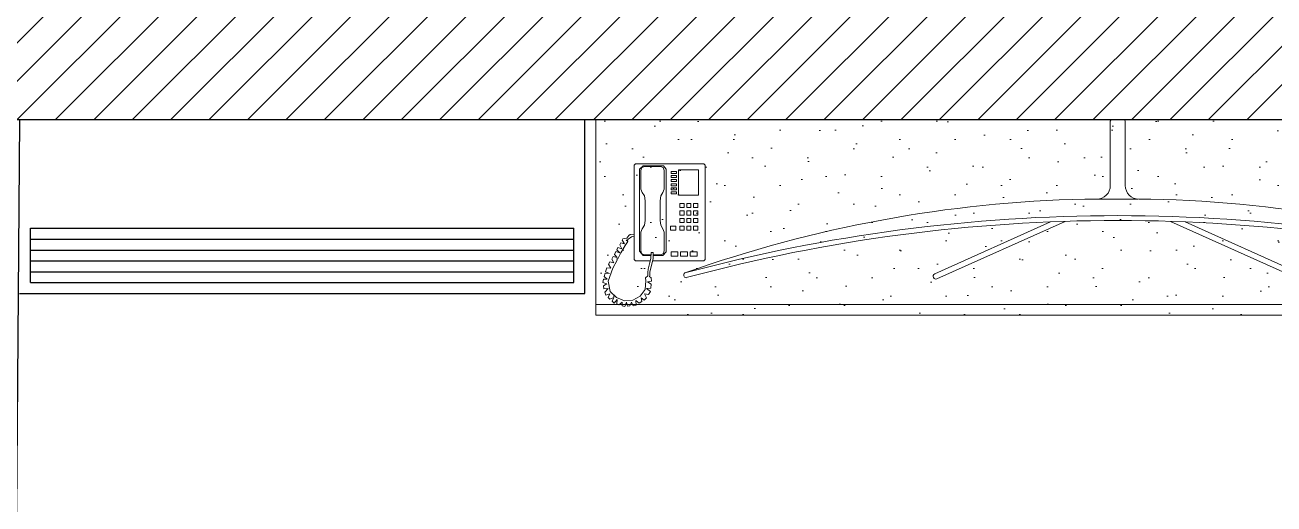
# Model space of a CAD drawing. Header units: centimetres. Extents: x 99002 to 104403, y -55119 to -48358.
# Drawn here: x 101168 to 101455.2, y -53225.8 to -53115.5 of the extents above; entities that cross this region are included whole.
import ezdxf

# ---------------------------------------------------------------- set-up
doc = ezdxf.new("R2010")
doc.units = ezdxf.units.CM
doc.header["$LTSCALE"] = 50
doc.header["$MEASUREMENT"] = 0
doc.layers.get('0').update_dxf_attribs({"color": 8})
doc.layers.add('FMULT', color=150, linetype='Continuous', plot=False)
doc.layers.add('klima', color=195, linetype='Continuous')
for name, color, linetype, lineweight in [('MACONNERIE COUPE', 7, 'Continuous', 30), ('MACONNERIE HACHURE', 253, 'Continuous', 13), ('MOBILE_Pen_No__18', 9, 'Continuous', 15), ('mobilimi', 8, 'Continuous', 9)]:
    doc.layers.add(name, color=color, linetype=linetype, lineweight=lineweight)
doc.layers.add('MOBILE_Pen_No__12', color=7, linetype='Continuous', lineweight=18, true_color=0xa7a7a7)

# ---------------------------------------------------------------- blocks, each defined once
blk = doc.blocks.new('Samsung Curved UHD TV_top_cad-block.com')
at = {"color": 0}
for points in [[(-9.4, 104), (-9.4, 18.2, -0.414214), (-27.4, 0.2), (-43.3, 0.2, 0.08003), (-575.5, -98.3)], [(10.6, 104), (10.6, 18.2, 0.414214), (28.6, 0.2), (44.4, 0.2, -0.08003), (576.7, -98.3)], [(-69.5, -29.6), (-240.1, -106.2, -0.969023), (-243.1, -99.6), (-88.9, -30.3)], [(70.7, -29.6), (241.3, -106.2, 0.969023), (244.3, -99.6), (90.1, -30.3)]]:
    blk.add_lwpolyline(points, format="xyb", dxfattribs=at)
for points in [[(0.6, 105.8), (-7.6, 105.8)], [(0.6, 105.8), (8.8, 105.8)]]:
    blk.add_lwpolyline(points, dxfattribs=at)
for centre, radius, start, end in [((-7.6, 104), 1.8, 90, 180), ((8.8, 104), 1.8, 0, 90), ((-1.5, 2066.6), 2066.6, 269.2806, 270.801), ((0.6, -2232.7), 2210.8, 74.8955, 105.1045), ((0.6, -2232.7), 2204.3, 74.8955, 105.1045), ((-573.7, -101.2), 3.43, 122.2401, 267.969), ((574.9, -101.2), 3.43, 272.031, 57.7599)]:
    blk.add_arc(centre, radius, start, end, dxfattribs=at)

msp = doc.modelspace()

# ---------------------------------------------------------------- hatches: boundary and pattern name
at = {"layer": 'MACONNERIE HACHURE'}
h = msp.add_hatch(dxfattribs=at)
h.set_pattern_fill('ANSI31', color=256, scale=50, style=0)
h.set_pattern_definition([(45, (820.335, 14145.356), (-4.41941738, 4.41941738), [])])
h.paths.add_polyline_path([(101879.34, -52767.36), (101899.34, -52767.36), (101899.34, -52797.36), (101879.34, -52797.36)])
h.paths.add_polyline_path([(102379.34, -52767.36), (102359.34, -52767.36), (102359.34, -52797.36), (102379.34, -52797.36)])
h.paths.add_polyline_path([(101799.34, -53762.36), (101824.34, -53762.36), (101824.34, -53856.36), (101799.34, -53856.36)])
h.paths.add_polyline_path([(101799.34, -53737.36), (101824.34, -53737.36), (101824.34, -53581.36), (101876.34, -53581.36), (101876.34, -53559.36), (101864.34, -53559.36), (101864.34, -53569.36), (101739.34, -53569.36), (101739.34, -53581.36), (101799.34, -53581.36)])
h.paths.add_polyline_path([(102459.34, -53762.36), (102434.34, -53762.36), (102434.34, -53856.36), (102459.34, -53856.36)])
h.paths.add_polyline_path([(101694.34, -53762.36), (101524.34, -53762.36), (101524.34, -53737.36), (101694.34, -53737.36)])
h.paths.add_polyline_path([(101399.34, -54162.36), (101499.34, -54162.36), (101499.34, -54187.36), (101399.34, -54187.36)])
h.paths.add_polyline_path([(101739.34, -54162.36), (101679.34, -54162.36), (101679.34, -54187.36), (101764.34, -54187.36), (101764.34, -54122.36), (101799.34, -54122.36), (101799.34, -54097.36), (101739.34, -54097.36)])
h.paths.add_polyline_path([(101059.34, -54032.36), (101059.34, -54097.36), (101164.34, -54097.36), (101164.34, -54162.36), (101219.34, -54162.36), (101219.34, -54187.36), (101139.34, -54187.36), (101139.34, -54122.36), (101029.34, -54122.36), (101029.34, -54057.36), (101011.49, -54057.36), (101011.49, -54032.36)])
h.paths.add_polyline_path([(101029.34, -53762.36), (101054.34, -53762.36), (101054.34, -53795.36), (101029.34, -53795.36)])
h.paths.add_polyline_path([(102859.34, -54162.36), (102759.34, -54162.36), (102759.34, -54187.36), (102859.34, -54187.36)])
h.paths.add_polyline_path([(102519.34, -54162.36), (102579.34, -54162.36), (102579.34, -54187.36), (102494.34, -54187.36), (102494.34, -54122.36), (102459.34, -54122.36), (102459.34, -54097.36), (102519.34, -54097.36)])
h.paths.add_polyline_path([(103199.34, -54032.36), (103199.34, -54097.36), (103094.34, -54097.36), (103094.34, -54162.36), (103039.34, -54162.36), (103039.34, -54187.36), (103119.34, -54187.36), (103119.34, -54122.36), (103229.34, -54122.36), (103229.34, -54057.36), (103247.19, -54057.36), (103247.19, -54032.36)])
h.paths.add_polyline_path([(103229.34, -53762.36), (103204.34, -53762.36), (103204.34, -53795.36), (103229.34, -53795.36)])
h.paths.add_polyline_path([(102902.34, -53762.36), (102919.34, -53762.51), (102919.34, -53737.51), (102902.34, -53737.36)])
h.paths.add_polyline_path([(101356.34, -53762.36), (101339.34, -53762.51), (101339.34, -53737.51), (101356.34, -53737.36)])
h.paths.add_polyline_path([(101054.34, -53677.36), (101029.34, -53677.36), (101029.34, -53737.36), (101054.34, -53737.36)])
h.paths.add_polyline_path([(101524.34, -52789.36), (101514.34, -52789.36), (101514.34, -52777.36), (101554.34, -52777.36), (101554.34, -52789.36), (101544.34, -52789.36), (101544.34, -53107.36), (101714.34, -53107.36), (101714.34, -52789.36), (101636.33, -52789.36), (101636.33, -52777.36), (101734.34, -52777.36), (101734.34, -53137.36), (101164.34, -53137.36), (101164.34, -53182.36), (101139.34, -53182.36), (101139.34, -53132.36), (101029.34, -53132.36), (101029.34, -53112.36), (101139.34, -53112.36), (101139.34, -53062.36), (101164.34, -53062.36), (101164.34, -53107.36), (101524.34, -53107.36)])
h.paths.add_polyline_path([(102564.34, -53762.36), (102734.34, -53762.36), (102734.34, -53737.36), (102564.34, -53737.36)])
h.paths.add_polyline_path([(102859.34, -53731.36), (102859.34, -53736.36), (102807.34, -53736.36), (102807.34, -53737.36), (102802.34, -53737.36), (102802.34, -53731.36)])
h.paths.add_polyline_path([(102309.51, -52902.36), (102359.34, -52902.36), (102359.34, -52942.36), (102309.51, -52942.36)])
h.paths.add_polyline_path([(102149.34, -52902.36), (102189.34, -52902.36), (102189.34, -52942.36), (102149.34, -52942.36)])
h.paths.add_polyline_path([(102289.34, -52547.36), (102379.34, -52547.36), (102379.34, -52607.36), (102532.34, -52607.36), (102532.34, -52344.36), (102544.34, -52344.36), (102544.34, -52482.36), (102554.34, -52482.36), (102554.34, -52494.36), (102544.34, -52494.36), (102544.34, -52632.36), (102379.34, -52632.36), (102379.34, -52667.36), (102359.34, -52667.36), (102359.34, -52583.36), (102289.34, -52583.36), (102289.34, -52632.36), (102254.34, -52632.36), (102254.34, -52612.36), (102264.34, -52612.36), (102264.34, -52562.36), (102289.34, -52562.36), (102289.34, -52578.36), (102359.34, -52578.36), (102359.34, -52552.36), (102289.34, -52552.36)])
h.paths.add_polyline_path([(103094.34, -52154.25), (103119.34, -52154.25), (103119.34, -52107.36), (103094.34, -52107.36)])
h.paths.add_polyline_path([(102734.34, -52789.36), (102744.34, -52789.36), (102744.34, -52777.36), (102704.34, -52777.36), (102704.34, -52789.36), (102714.34, -52789.36), (102714.34, -53107.36), (102544.34, -53107.36), (102544.34, -52789.36), (102622.35, -52789.36), (102622.35, -52777.36), (102524.34, -52777.36), (102524.34, -53137.36), (103094.34, -53137.36), (103094.34, -53182.36), (103119.34, -53182.36), (103119.34, -53132.36), (103229.34, -53132.36), (103229.34, -53112.36), (103119.34, -53112.36), (103119.34, -53062.36), (103094.34, -53062.36), (103094.34, -53107.36), (102734.34, -53107.36)])
h.paths.add_polyline_path([(103204.34, -53677.36), (103229.34, -53677.36), (103229.34, -53737.36), (103204.34, -53737.36)])
h.paths.add_polyline_path([(102459.34, -53737.36), (102434.34, -53737.36), (102434.34, -53581.36), (102382.34, -53581.36), (102382.34, -53559.36), (102394.34, -53559.36), (102394.34, -53569.36), (102519.34, -53569.36), (102519.34, -53581.36), (102459.34, -53581.36)])
h.paths.add_polyline_path([(102434.34, -53932.36), (102434.34, -53952.36), (102384.34, -53952.36), (102384.34, -54072.36), (102359.34, -54072.36), (102359.34, -53957.36), (102341.84, -53957.36), (102341.84, -53932.36)])
h.paths.add_polyline_path([(103094.34, -52482.36), (103094.34, -52424.25), (103119.34, -52424.25), (103119.34, -52477.36), (103229.34, -52477.36), (103229.34, -52567.36), (103204.34, -52567.36), (103204.34, -52502.36), (102871.34, -52502.36), (102871.34, -52675.36), (102859.34, -52675.36), (102859.34, -52667.36), (102803.34, -52667.36), (102803.34, -52655.36), (102859.34, -52655.36), (102859.34, -52507.36), (102711.34, -52507.36), (102711.34, -52655.36), (102721.34, -52655.36), (102721.34, -52667.36), (102699.34, -52667.36), (102699.34, -52494.36), (102646.48, -52494.36), (102646.48, -52482.36)])
h.paths.add_polyline_path([(102859.34, -52809.36), (102859.34, -52789.36), (102836.34, -52789.36), (102836.34, -52777.36), (102859.34, -52777.36), (102859.34, -52767.36), (102871.34, -52767.36), (102871.34, -52797.36), (103094.34, -52797.36), (103094.34, -52809.36)])
h.paths.add_polyline_path([(102294.34, -53447.36), (102294.34, -53459.36), (102382.34, -53459.36), (102382.34, -53467.36), (102394.34, -53467.36), (102394.34, -53447.36)])
h.paths.add_polyline_path([(103204.34, -52797.36), (103229.34, -52797.36), (103229.34, -52747.36), (103204.34, -52747.36)])
h.paths.add_polyline_path([(103204.34, -53447.36), (103229.34, -53447.36), (103229.34, -53497.36), (103204.34, -53497.36)])
h.paths.add_polyline_path([(103094.34, -52847.36), (103119.34, -52847.36), (103119.34, -52902.25), (103094.34, -52902.25)], flags=17)
h.paths.add_polyline_path([(103094.34, -53397.36), (103119.34, -53397.36), (103119.34, -53342.47), (103094.34, -53342.47)])
h.paths.add_polyline_path([(101949.18, -52902.36), (101899.34, -52902.36), (101899.34, -52942.36), (101949.18, -52942.36)])
h.paths.add_polyline_path([(102109.34, -52902.36), (102069.34, -52902.36), (102069.34, -52942.36), (102109.34, -52942.36)])
h.paths.add_polyline_path([(102264.34, -52082.36), (102244.34, -52082.36), (102244.34, -52057.36), (102264.34, -52057.36)])
h.paths.add_polyline_path([(102579.34, -52082.36), (102579.34, -52057.36), (102399.34, -52057.36), (102399.34, -52082.36), (102532.34, -52082.36), (102532.34, -52252.36), (102544.34, -52252.36), (102544.34, -52082.36)])
h.paths.add_polyline_path([(101969.34, -52547.36), (101879.34, -52547.36), (101879.34, -52607.36), (101726.34, -52607.36), (101726.34, -52344.36), (101714.34, -52344.36), (101714.34, -52482.36), (101704.34, -52482.36), (101704.34, -52494.36), (101714.34, -52494.36), (101714.34, -52632.36), (101879.34, -52632.36), (101879.34, -52667.36), (101899.34, -52667.36), (101899.34, -52583.36), (101969.34, -52583.36), (101969.34, -52632.36), (102154.34, -52632.36), (102154.34, -52612.36), (101994.34, -52612.36), (101994.34, -52562.36), (101969.34, -52562.36), (101969.34, -52578.36), (101899.34, -52578.36), (101899.34, -52552.36), (101969.34, -52552.36)])
h.paths.add_polyline_path([(101164.34, -52154.25), (101139.34, -52154.25), (101139.34, -52107.36), (101164.34, -52107.36)])
h.paths.add_polyline_path([(102144.34, -53932.36), (102161.84, -53932.36), (102161.84, -53957.36), (102144.34, -53957.36), (102144.34, -54122.36), (102114.34, -54122.36), (102114.34, -53957.36), (102096.84, -53957.36), (102096.84, -53932.36), (102114.34, -53932.36), (102114.34, -53459.36), (102046.34, -53459.36), (102046.34, -53447.36), (102114.34, -53447.36), (102114.34, -53272.36), (102144.34, -53272.36), (102144.34, -53447.36), (102212.34, -53447.36), (102212.34, -53459.36), (102144.34, -53459.36)])
h.paths.add_polyline_path([(101824.34, -53932.36), (101824.34, -53952.36), (101874.34, -53952.36), (101874.34, -54072.36), (101899.34, -54072.36), (101899.34, -53957.36), (101916.84, -53957.36), (101916.84, -53932.36)])
h.paths.add_polyline_path([(103094.34, -52082.36), (103039.34, -52082.36), (103039.34, -52057.36), (103094.34, -52057.36)])
h.paths.add_polyline_path([(102859.34, -52082.36), (102859.34, -52057.36), (102759.34, -52057.36), (102759.34, -52082.36)])
h.paths.add_polyline_path([(102144.34, -52082.36), (101994.34, -52082.36), (101994.34, -52057.36), (102144.34, -52057.36)])
h.paths.add_polyline_path([(101859.34, -52082.36), (101726.34, -52082.36), (101726.34, -52252.36), (101714.34, -52252.36), (101714.34, -52082.36), (101164.34, -52082.36), (101164.34, -52057.36), (101859.34, -52057.36)])
h.paths.add_polyline_path([(101164.34, -52482.36), (101164.34, -52424.25), (101139.34, -52424.25), (101139.34, -52477.36), (101029.34, -52477.36), (101029.34, -52567.36), (101054.34, -52567.36), (101054.34, -52502.36), (101387.34, -52502.36), (101387.34, -52675.36), (101399.34, -52675.36), (101399.34, -52667.36), (101455.34, -52667.36), (101455.34, -52655.36), (101399.34, -52655.36), (101399.34, -52507.36), (101547.34, -52507.36), (101547.34, -52655.36), (101537.34, -52655.36), (101537.34, -52667.36), (101559.34, -52667.36), (101559.34, -52494.36), (101612.21, -52494.36), (101612.21, -52482.36)])
h.paths.add_polyline_path([(101399.34, -52809.36), (101399.34, -52789.36), (101422.34, -52789.36), (101422.34, -52777.36), (101399.34, -52777.36), (101399.34, -52767.36), (101387.34, -52767.36), (101387.34, -52797.36), (101164.34, -52797.36), (101164.34, -52809.36)])
h.paths.add_polyline_path([(101964.34, -53447.36), (101964.34, -53459.36), (101876.34, -53459.36), (101876.34, -53467.36), (101864.34, -53467.36), (101864.34, -53447.36)])
h.paths.add_polyline_path([(101054.34, -52797.36), (101029.34, -52797.36), (101029.34, -52747.36), (101054.34, -52747.36)])
h.paths.add_polyline_path([(101054.34, -53447.36), (101029.34, -53447.36), (101029.34, -53497.36), (101054.34, -53497.36)])
h.paths.add_polyline_path([(101164.34, -52847.36), (101139.34, -52847.36), (101139.34, -52902.25), (101164.34, -52902.25)], flags=17)
h.paths.add_polyline_path([(101164.34, -53397.36), (101139.34, -53397.36), (101139.34, -53342.47), (101164.34, -53342.47)])
at = {"layer": 'MOBILE_Pen_No__18', "linetype": 'Continuous', "lineweight": 15}
h = msp.add_hatch(dxfattribs=at)
h.set_pattern_fill('CUT_STONE', color=9, angle=360, style=0, pattern_type=2)
h.set_pattern_definition([(315, (102304.708, -42622.289), (-6.363961, -6.363961), [0, -6, 0, -9]), (250, (102324.708, -42622.289), (8.4572336, -3.078181), [0, -4.4, 0, -7.6])])
h.paths.add_polyline_path([(101539.31, -53182.36), (101299.31, -53182.36), (101299.31, -53137.36), (101539.31, -53137.36)])

# ---------------------------------------------------------------- linework, layer by layer
at = {"layer": 'FMULT', "ltscale": 0.5}
msp.add_lwpolyline([(101164.34, -53447.36), (101799.34, -53447.36), (101801.84, -53569.36), (101864.34, -53569.36), (101864.34, -53137.36), (101166.75, -53137.36)], close=True, dxfattribs=at)
at = {"layer": 'klima', "linetype": 'Continuous', "lineweight": 25}
for p, q in [((101296.75, -53137.36), (101166.75, -53137.36)), ((101296.75, -53177.36), (101296.75, -53137.36)), ((101169.25, -53162.36), (101294.25, -53162.36)), ((101169.25, -53174.86), (101169.25, -53162.36)), ((101294.25, -53174.86), (101294.25, -53162.36)), ((101169.25, -53164.86), (101294.25, -53164.86)), ((101169.25, -53167.36), (101294.25, -53167.36)), ((101169.25, -53169.86), (101294.25, -53169.86)), ((101169.25, -53172.36), (101294.25, -53172.36)), ((101169.25, -53174.86), (101294.25, -53174.86)), ((101166.75, -53177.36), (101296.75, -53177.36))]:
    msp.add_line(p, q, dxfattribs=at)
at = {"layer": 'MACONNERIE COUPE'}
msp.add_lwpolyline([(101524.34, -52789.36), (101514.34, -52789.36), (101514.34, -52777.36), (101554.34, -52777.36), (101554.34, -52789.36), (101544.34, -52789.36), (101544.34, -53107.36), (101714.34, -53107.36), (101714.34, -52789.36), (101636.33, -52789.36), (101636.33, -52777.36), (101734.34, -52777.36), (101734.34, -53137.36), (101164.34, -53137.36), (101164.34, -53182.36), (101139.34, -53182.36), (101139.34, -53132.36), (101029.34, -53132.36), (101029.34, -53112.36), (101139.34, -53112.36), (101139.34, -53062.36), (101164.34, -53062.36), (101164.34, -53107.36), (101524.34, -53107.36)], close=True, dxfattribs=at)
at = {"layer": 'MOBILE_Pen_No__12', "color": 253, "linetype": 'Continuous', "lineweight": 18, "true_color": 0xa7a7a7}
for p, q in [((101299.31, -53182.36), (101299.31, -53137.36)), ((101299.31, -53137.36), (101539.31, -53137.36)), ((101308.4, -53147.52), (101308.08, -53147.83)), ((101308.08, -53147.83), (101308.08, -53169.53)), ((101324.12, -53147.52), (101308.4, -53147.52)), ((101310.13, -53147.99), (101309.34, -53148.77)), ((101309.34, -53148.77), (101309.34, -53167.65)), ((101309.81, -53148.46), (101309.65, -53149.09)), ((101309.65, -53149.09), (101309.65, -53153.34)), ((101310.44, -53148.15), (101309.81, -53148.46)), ((101314.84, -53147.99), (101310.13, -53147.99)), ((101314.22, -53148.15), (101310.44, -53148.15)), ((101314.22, -53148.15), (101314.84, -53148.46)), ((101315.47, -53148.77), (101314.84, -53147.99)), ((101314.84, -53148.46), (101315, -53149.09)), ((101315, -53149.09), (101315, -53153.34)), ((101315.47, -53167.8), (101315.47, -53148.77)), ((101318.3, -53148.93), (101318.3, -53154.75)), ((101322.87, -53148.93), (101318.3, -53148.93)), ((101322.87, -53154.75), (101322.87, -53148.93)), ((101324.44, -53147.83), (101324.12, -53147.52)), ((101324.44, -53169.53), (101324.44, -53147.83)), ((101316.57, -53149.25), (101317.83, -53149.25)), ((101316.57, -53149.72), (101316.57, -53149.25)), ((101317.83, -53149.72), (101316.57, -53149.72)), ((101316.57, -53150.19), (101317.83, -53150.19)), ((101316.57, -53150.66), (101316.57, -53150.19)), ((101317.83, -53150.66), (101316.57, -53150.66)), ((101316.57, -53151.13), (101317.83, -53151.13)), ((101316.57, -53151.61), (101316.57, -53151.13)), ((101317.83, -53151.61), (101316.57, -53151.61)), ((101317.83, -53149.25), (101317.83, -53149.72)), ((101317.83, -53150.19), (101317.83, -53150.66)), ((101317.83, -53151.13), (101317.83, -53151.61)), ((101309.65, -53153.34), (101309.97, -53154.12)), ((101309.97, -53154.12), (101310.44, -53154.91)), ((101314.69, -53154.12), (101314.22, -53154.91)), ((101315, -53153.34), (101314.69, -53154.12)), ((101316.57, -53152.55), (101316.57, -53152.08)), ((101316.57, -53152.08), (101317.83, -53152.08)), ((101317.83, -53152.55), (101316.57, -53152.55)), ((101316.57, -53153.02), (101317.83, -53153.02)), ((101316.57, -53153.49), (101316.57, -53153.02)), ((101317.83, -53153.49), (101316.57, -53153.49)), ((101316.57, -53153.96), (101317.83, -53153.96)), ((101316.57, -53154.44), (101316.57, -53153.96)), ((101317.83, -53154.44), (101316.57, -53154.44)), ((101317.83, -53152.08), (101317.83, -53152.55)), ((101317.83, -53153.02), (101317.83, -53153.49)), ((101317.83, -53153.96), (101317.83, -53154.44)), ((101318.3, -53154.75), (101322.87, -53154.75)), ((101310.44, -53154.91), (101310.6, -53156.01)), ((101310.6, -53156.01), (101310.6, -53157.58)), ((101310.6, -53160.57), (101310.6, -53157.58)), ((101314.22, -53154.91), (101314.06, -53156.01)), ((101314.06, -53156.01), (101314.06, -53157.58)), ((101314.06, -53160.57), (101314.06, -53157.58)), ((101318.62, -53156.64), (101318.62, -53157.58)), ((101319.56, -53156.64), (101318.62, -53156.64)), ((101318.62, -53157.58), (101319.56, -53157.58)), ((101319.56, -53157.58), (101319.56, -53156.64)), ((101321.14, -53156.64), (101320.19, -53156.64)), ((101320.19, -53156.64), (101320.19, -53157.58)), ((101320.19, -53157.58), (101321.14, -53157.58)), ((101321.14, -53157.58), (101321.14, -53156.64)), ((101321.76, -53156.64), (101321.76, -53157.58)), ((101322.71, -53156.64), (101321.76, -53156.64)), ((101321.76, -53157.58), (101322.71, -53157.58)), ((101322.71, -53157.58), (101322.71, -53156.64)), ((101310.44, -53161.67), (101310.6, -53160.57)), ((101314.22, -53161.67), (101314.06, -53160.57)), ((101318.62, -53158.37), (101318.62, -53159.31)), ((101319.56, -53158.37), (101318.62, -53158.37)), ((101318.62, -53159.31), (101319.56, -53159.31)), ((101319.56, -53160.1), (101318.62, -53160.1)), ((101318.62, -53160.1), (101318.62, -53161.04)), ((101319.56, -53159.31), (101319.56, -53158.37)), ((101319.56, -53161.04), (101319.56, -53160.1)), ((101320.19, -53158.37), (101320.19, -53159.31)), ((101321.14, -53158.37), (101320.19, -53158.37)), ((101320.19, -53159.31), (101321.14, -53159.31)), ((101321.14, -53160.1), (101320.19, -53160.1)), ((101320.19, -53160.1), (101320.19, -53161.04)), ((101321.14, -53159.31), (101321.14, -53158.37)), ((101321.14, -53161.04), (101321.14, -53160.1)), ((101321.76, -53158.37), (101321.76, -53159.31)), ((101322.71, -53158.37), (101321.76, -53158.37)), ((101321.76, -53159.31), (101322.71, -53159.31)), ((101321.76, -53160.1), (101321.76, -53161.04)), ((101322.71, -53160.1), (101321.76, -53160.1)), ((101322.71, -53159.31), (101322.71, -53158.37)), ((101322.71, -53161.04), (101322.71, -53160.1)), ((101309.65, -53163.24), (101309.97, -53162.46)), ((101309.65, -53167.49), (101309.65, -53163.24)), ((101309.97, -53162.46), (101310.44, -53161.67)), ((101314.69, -53162.46), (101314.22, -53161.67)), ((101315, -53163.24), (101314.69, -53162.46)), ((101315, -53167.49), (101315, -53163.24)), ((101316.42, -53161.83), (101316.42, -53162.77)), ((101317.68, -53161.83), (101316.42, -53161.83)), ((101316.42, -53162.77), (101317.68, -53162.77)), ((101317.68, -53162.77), (101317.68, -53161.83)), ((101318.62, -53161.04), (101319.56, -53161.04)), ((101318.62, -53161.83), (101318.62, -53162.77)), ((101319.56, -53161.83), (101318.62, -53161.83)), ((101318.62, -53162.77), (101319.56, -53162.77)), ((101319.56, -53162.77), (101319.56, -53161.83)), ((101320.19, -53161.04), (101321.14, -53161.04)), ((101321.14, -53161.83), (101320.19, -53161.83)), ((101320.19, -53161.83), (101320.19, -53162.77)), ((101320.19, -53162.77), (101321.14, -53162.77)), ((101321.14, -53162.77), (101321.14, -53161.83)), ((101321.76, -53161.04), (101322.71, -53161.04)), ((101321.76, -53161.83), (101321.76, -53162.77)), ((101322.71, -53161.83), (101321.76, -53161.83)), ((101321.76, -53162.77), (101322.71, -53162.77)), ((101322.71, -53162.77), (101322.71, -53161.83)), ((101304.76, -53166.17), (101305.02, -53165.69)), ((101305.27, -53167.09), (101304.76, -53166.17)), ((101305.02, -53165.69), (101305.84, -53165.94)), ((101306.03, -53166.32), (101305.02, -53168.04)), ((101305.33, -53165.11), (101305.46, -53164.76)), ((101305.84, -53165.94), (101305.33, -53165.11)), ((101305.46, -53164.76), (101305.81, -53164.67)), ((101305.81, -53164.67), (101306.38, -53164.64)), ((101306.61, -53165.37), (101306.03, -53166.32)), ((101306.54, -53165.05), (101306.22, -53165.05)), ((101306.22, -53165.05), (101306.61, -53165.37)), ((101306.38, -53164.64), (101306.83, -53164.03)), ((101306.73, -53164.86), (101306.54, -53165.05)), ((101307.15, -53164.57), (101306.73, -53164.86)), ((101306.83, -53164.03), (101307.21, -53163.81)), ((101307.5, -53164.32), (101307.15, -53164.57)), ((101307.21, -53163.81), (101308.08, -53163.72)), ((101308.08, -53164.19), (101307.5, -53164.32)), ((101302.95, -53169.48), (101303.3, -53168.81)), ((101303.3, -53168.81), (101304.16, -53169.1)), ((101303.58, -53168.36), (101303.9, -53167.66)), ((101304.16, -53169.1), (101303.58, -53168.36)), ((101303.9, -53167.66), (101304.76, -53168.04)), ((101304.09, -53167.31), (101304.35, -53166.8)), ((101304.76, -53168.04), (101304.09, -53167.31)), ((101304.35, -53166.8), (101305.27, -53167.09)), ((101305.02, -53168.04), (101304.35, -53169.35)), ((101309.34, -53167.65), (101310.13, -53168.59)), ((101309.81, -53168.12), (101309.65, -53167.49)), ((101310.44, -53168.43), (101309.81, -53168.12)), ((101310.13, -53168.59), (101311.97, -53168.59)), ((101311.98, -53168.43), (101310.44, -53168.43)), ((101311.7, -53170.24), (101311.92, -53169.22)), ((101311.92, -53169.22), (101312.01, -53167.96)), ((101312.01, -53167.96), (101312.49, -53167.96)), ((101312.49, -53167.96), (101312.46, -53169.32)), ((101314.22, -53168.43), (101312.48, -53168.43)), ((101312.48, -53168.59), (101314.69, -53168.59)), ((101314.22, -53168.43), (101314.84, -53168.12)), ((101314.69, -53168.59), (101315.47, -53167.8)), ((101314.84, -53168.12), (101315, -53167.49)), ((101316.57, -53167.8), (101318.15, -53167.8)), ((101316.57, -53168.75), (101316.57, -53167.8)), ((101318.15, -53168.75), (101316.57, -53168.75)), ((101318.15, -53167.8), (101318.15, -53168.75)), ((101318.78, -53167.8), (101320.35, -53167.8)), ((101318.78, -53168.75), (101318.78, -53167.8)), ((101320.35, -53168.75), (101318.78, -53168.75)), ((101320.35, -53167.8), (101320.35, -53168.75)), ((101320.98, -53167.8), (101322.55, -53167.8)), ((101320.98, -53168.75), (101320.98, -53167.8)), ((101322.55, -53168.75), (101320.98, -53168.75)), ((101322.55, -53167.8), (101322.55, -53168.75)), ((101301.51, -53172.38), (101301.8, -53171.42)), ((101301.8, -53171.42), (101302.76, -53171.52)), ((101303.2, -53171.52), (101302.15, -53174.51)), ((101302.18, -53170.59), (101302.53, -53170.08)), ((101302.76, -53171.52), (101302.18, -53170.59)), ((101302.53, -53170.08), (101303.42, -53170.34)), ((101303.42, -53170.34), (101302.95, -53169.48)), ((101304.22, -53169.67), (101303.2, -53171.52)), ((101304.35, -53169.35), (101304.12, -53169.41)), ((101304.12, -53169.41), (101304.22, -53169.67)), ((101308.08, -53169.53), (101308.4, -53169.85)), ((101308.4, -53169.85), (101311.79, -53169.85)), ((101311.22, -53172.5), (101311.32, -53171.74)), ((101311.32, -53171.74), (101311.7, -53170.24)), ((101312.08, -53170.91), (101311.7, -53172.41)), ((101312.46, -53169.32), (101312.08, -53170.91)), ((101312.34, -53169.85), (101324.12, -53169.85)), ((101324.12, -53169.85), (101324.44, -53169.53)), ((101300.85, -53174.86), (101301.01, -53174.06)), ((101301.83, -53175.15), (101300.85, -53174.86)), ((101301.01, -53174.06), (101301.86, -53174.06)), ((101301.2, -53173.43), (101301.42, -53172.69)), ((101301.86, -53174.06), (101301.2, -53173.43)), ((101301.42, -53172.69), (101302.44, -53172.73)), ((101302.44, -53172.73), (101301.51, -53172.38)), ((101302.15, -53174.51), (101302.6, -53176.9)), ((101310.65, -53176.48), (101310.81, -53174.48)), ((101310.68, -53173.75), (101311.25, -53173.33)), ((101310.81, -53174.48), (101310.68, -53173.75)), ((101312.05, -53174.54), (101311.13, -53174.7)), ((101311.13, -53174.7), (101312.02, -53175.24)), ((101311.25, -53173.33), (101311.22, -53172.5)), ((101311.73, -53173.24), (101311.64, -53173.43)), ((101311.64, -53173.43), (101311.99, -53173.78)), ((101311.7, -53172.41), (101311.73, -53173.24)), ((101311.99, -53173.78), (101312.05, -53174.54)), ((101301.01, -53175.62), (101301.83, -53175.15)), ((101301.13, -53176.26), (101301.01, -53175.62)), ((101302.12, -53176.23), (101301.13, -53176.26)), ((101301.36, -53177.09), (101302.12, -53176.23)), ((101301.61, -53177.73), (101301.36, -53177.09)), ((101302.53, -53177.44), (101301.61, -53177.73)), ((101302.09, -53178.3), (101302.53, -53177.44)), ((101302.6, -53176.9), (101304, -53178.27)), ((101309.44, -53178.01), (101310.65, -53176.48)), ((101311.41, -53177.63), (101310.46, -53177.44)), ((101310.46, -53177.44), (101310.9, -53178.33)), ((101311.95, -53176.1), (101310.94, -53176.2)), ((101310.94, -53176.2), (101311.83, -53176.9)), ((101311.83, -53176.9), (101311.41, -53177.63)), ((101312.02, -53175.24), (101311.95, -53176.1)), ((101539.31, -53179.86), (101299.31, -53179.86)), ((101302.5, -53178.68), (101302.09, -53178.3)), ((101303.39, -53178.3), (101302.5, -53178.68)), ((101303.01, -53179.16), (101303.39, -53178.3)), ((101303.52, -53179.61), (101303.01, -53179.16)), ((101304.19, -53178.78), (101303.52, -53179.61)), ((101304, -53178.27), (101305.84, -53179.06)), ((101304.09, -53179.73), (101304.19, -53178.78)), ((101304.6, -53179.99), (101304.09, -53179.73)), ((101305.33, -53179.35), (101304.6, -53179.99)), ((101305.37, -53180.21), (101305.33, -53179.35)), ((101305.97, -53180.37), (101305.37, -53180.21)), ((101305.84, -53179.06), (101307.75, -53178.9)), ((101306.32, -53179.35), (101305.97, -53180.37)), ((101306.54, -53180.27), (101306.32, -53179.35)), ((101307.08, -53180.21), (101306.54, -53180.27)), ((101307.47, -53179.35), (101307.08, -53180.21)), ((101307.88, -53180.21), (101307.47, -53179.35)), ((101307.75, -53178.9), (101309.44, -53178.01)), ((101308.55, -53180.02), (101307.88, -53180.21)), ((101308.45, -53178.97), (101308.55, -53180.02)), ((101309.22, -53179.61), (101308.45, -53178.97)), ((101309.82, -53179.22), (101309.22, -53179.61)), ((101310.43, -53178.9), (101309.69, -53178.36)), ((101309.69, -53178.36), (101309.82, -53179.22)), ((101310.9, -53178.33), (101310.43, -53178.9)), ((101539.31, -53182.36), (101299.31, -53182.36))]:
    msp.add_line(p, q, dxfattribs=at)
at = {"layer": 'mobilimi'}
for p in [(101189.34, -53137.36), (101400.52, -53137.36)]:
    msp.add_line(p, (101240.98, -53137.36), dxfattribs=at)

# ---------------------------------------------------------------- block references
at = {"layer": 'MOBILE_Pen_No__12', "color": 253, "linetype": 'Continuous', "lineweight": 18, "true_color": 0xa7a7a7, "xscale": 0.1728, "yscale": 0.1728, "zscale": 0.1728}
msp.add_blockref('Samsung Curved UHD TV_top_cad-block.com', (101419.21, -53155.65), dxfattribs=at)

doc.saveas('drawing.dxf')
